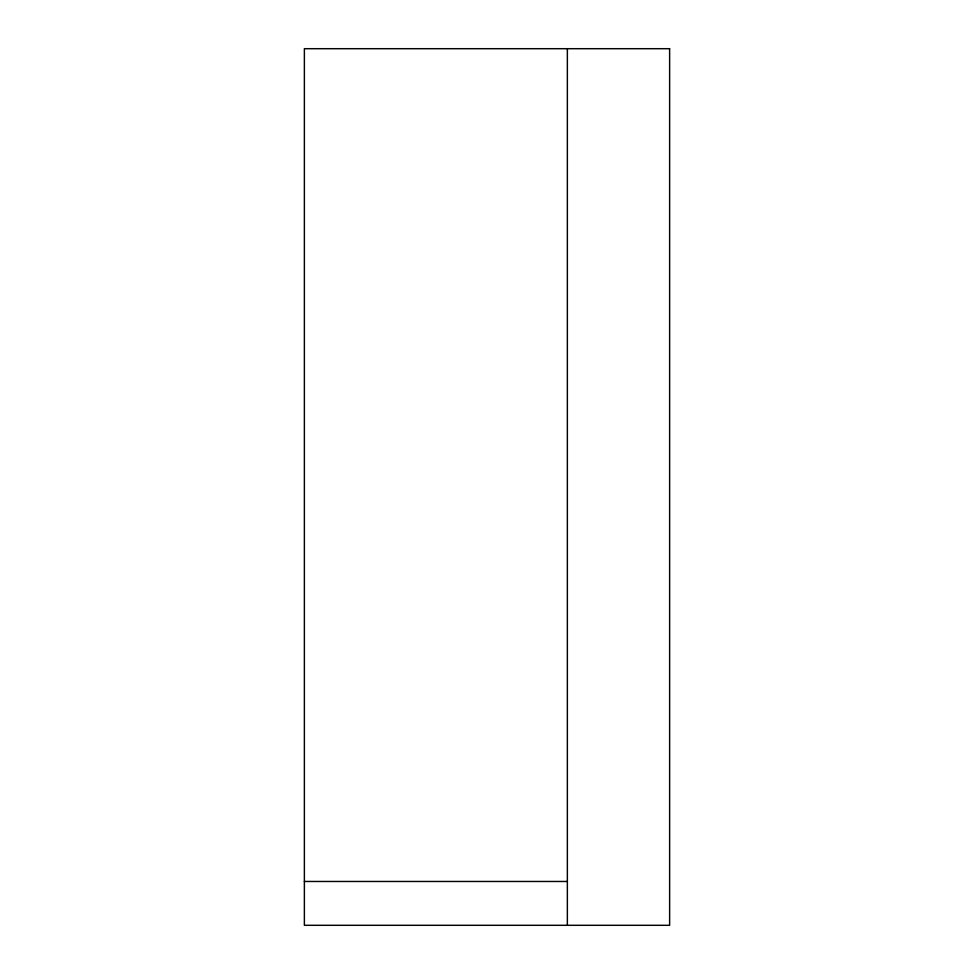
<?xml version="1.0" encoding="UTF-8"?>
<svg xmlns="http://www.w3.org/2000/svg" width="974" height="974" viewBox="0 0 974 974"><rect width="100%" height="100%" fill="white"/><g stroke="black" fill="none" stroke-linecap="round" stroke-linejoin="round"><path stroke-width="1.46" d="M304.375 881.47L567.355 881.47M567.355 48.7L567.355 925.3M669.625 48.7L304.375 48.7L304.375 925.3L669.625 925.3L669.625 48.7"/></g></svg>
